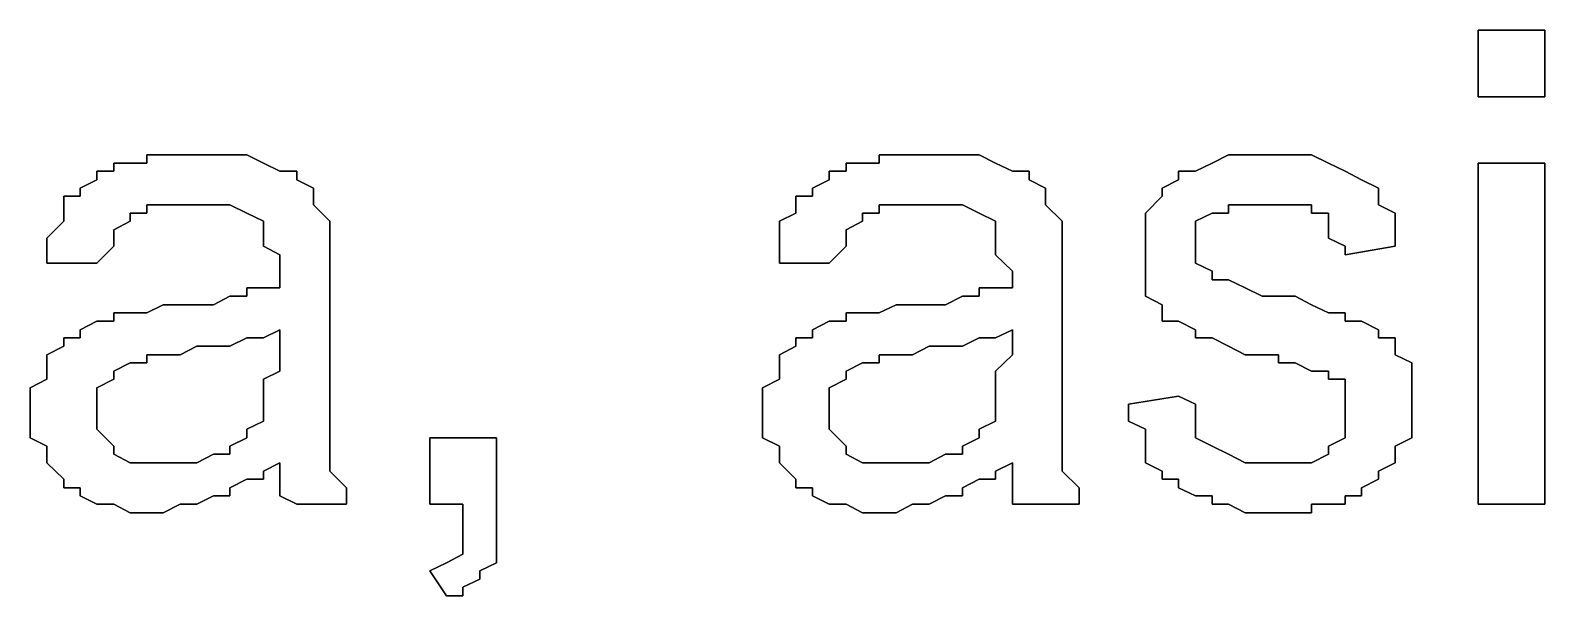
# Model space of a CAD drawing. Header units: metres. Extents: x 2.9 to 42.8, y 1.7 to 28.7.
# Drawn here: x 37.4791 to 37.8001, y 15.2453 to 15.3652 of the extents above; entities that cross this region are included whole.
import ezdxf

# ---------------------------------------------------------------- set-up
doc = ezdxf.new("R2010")
doc.units = ezdxf.units.M
doc.layers.add('GRIS', color=8, linetype='Continuous')

msp = doc.modelspace()

# ---------------------------------------------------------------- linework, layer by layer
at = {"layer": 'GRIS', "lineweight": -3}
for points in [[(37.8001, 15.3652), (37.786, 15.3652), (37.8001, 15.3652)], [(37.786, 15.3652), (37.786, 15.3511), (37.786, 15.3652)], [(37.8001, 15.3511), (37.8001, 15.3652), (37.8001, 15.3511)], [(37.786, 15.3511), (37.8001, 15.3511), (37.786, 15.3511)], [(37.5073, 15.3388), (37.5038, 15.3388), (37.5073, 15.3388)], [(37.5038, 15.3388), (37.5038, 15.337), (37.5038, 15.3388)], [(37.5109, 15.3388), (37.5073, 15.3388), (37.5109, 15.3388)], [(37.5144, 15.3388), (37.5109, 15.3388), (37.5144, 15.3388)], [(37.5179, 15.3388), (37.5144, 15.3388), (37.5179, 15.3388)], [(37.5214, 15.3388), (37.5179, 15.3388), (37.5214, 15.3388)], [(37.525, 15.3388), (37.5214, 15.3388), (37.525, 15.3388)], [(37.5285, 15.337), (37.525, 15.3388), (37.5285, 15.337)], [(37.6626, 15.3388), (37.659, 15.3388), (37.6626, 15.3388)], [(37.659, 15.3388), (37.659, 15.337), (37.659, 15.3388)], [(37.6661, 15.3388), (37.6626, 15.3388), (37.6661, 15.3388)], [(37.6696, 15.3388), (37.6661, 15.3388), (37.6696, 15.3388)], [(37.6731, 15.3388), (37.6696, 15.3388), (37.6731, 15.3388)], [(37.6767, 15.3388), (37.6731, 15.3388), (37.6767, 15.3388)], [(37.6802, 15.3388), (37.6767, 15.3388), (37.6802, 15.3388)], [(37.6837, 15.337), (37.6802, 15.3388), (37.6837, 15.337)], [(37.7331, 15.3388), (37.7296, 15.337), (37.7331, 15.3388)], [(37.7366, 15.3388), (37.7331, 15.3388), (37.7366, 15.3388)], [(37.7402, 15.3388), (37.7366, 15.3388), (37.7402, 15.3388)], [(37.7437, 15.3388), (37.7402, 15.3388), (37.7437, 15.3388)], [(37.7472, 15.3388), (37.7437, 15.3388), (37.7472, 15.3388)], [(37.7507, 15.3388), (37.7472, 15.3388), (37.7507, 15.3388)], [(37.7543, 15.337), (37.7507, 15.3388), (37.7543, 15.337)], [(37.4968, 15.3353), (37.4932, 15.3353), (37.4968, 15.3353)], [(37.4932, 15.3353), (37.4932, 15.3335), (37.4932, 15.3353)], [(37.5003, 15.337), (37.4968, 15.337), (37.5003, 15.337)], [(37.4968, 15.337), (37.4968, 15.3353), (37.4968, 15.337)], [(37.5038, 15.337), (37.5003, 15.337), (37.5038, 15.337)], [(37.532, 15.3353), (37.5285, 15.337), (37.532, 15.3353)], [(37.5356, 15.3353), (37.532, 15.3353), (37.5356, 15.3353)], [(37.5356, 15.3335), (37.5356, 15.3353), (37.5356, 15.3335)], [(37.652, 15.3353), (37.6484, 15.3353), (37.652, 15.3353)], [(37.6484, 15.3353), (37.6484, 15.3335), (37.6484, 15.3353)], [(37.6555, 15.337), (37.652, 15.337), (37.6555, 15.337)], [(37.652, 15.337), (37.652, 15.3353), (37.652, 15.337)], [(37.659, 15.337), (37.6555, 15.337), (37.659, 15.337)], [(37.6873, 15.3353), (37.6837, 15.337), (37.6873, 15.3353)], [(37.6908, 15.3353), (37.6873, 15.3353), (37.6908, 15.3353)], [(37.6908, 15.3335), (37.6908, 15.3353), (37.6908, 15.3335)], [(37.7261, 15.3353), (37.7225, 15.3353), (37.7261, 15.3353)], [(37.7225, 15.3353), (37.7225, 15.3335), (37.7225, 15.3353)], [(37.7296, 15.337), (37.7261, 15.3353), (37.7296, 15.337)], [(37.7578, 15.3353), (37.7543, 15.337), (37.7578, 15.3353)], [(37.7613, 15.3335), (37.7578, 15.3353), (37.7613, 15.3335)], [(37.8001, 15.337), (37.786, 15.337), (37.8001, 15.337)], [(37.786, 15.337), (37.786, 15.2647), (37.786, 15.337)], [(37.8001, 15.2647), (37.8001, 15.337), (37.8001, 15.2647)], [(37.4932, 15.3335), (37.4897, 15.3317), (37.4932, 15.3335)], [(37.4897, 15.3317), (37.4897, 15.33), (37.4897, 15.3317)], [(37.5391, 15.3317), (37.5356, 15.3335), (37.5391, 15.3317)], [(37.5391, 15.33), (37.5391, 15.3317), (37.5391, 15.33)], [(37.6484, 15.3335), (37.6449, 15.3317), (37.6484, 15.3335)], [(37.6449, 15.3317), (37.6449, 15.33), (37.6449, 15.3317)], [(37.6943, 15.3317), (37.6908, 15.3335), (37.6943, 15.3317)], [(37.6943, 15.33), (37.6943, 15.3317), (37.6943, 15.33)], [(37.7225, 15.3335), (37.719, 15.3317), (37.7225, 15.3335)], [(37.719, 15.3317), (37.719, 15.33), (37.719, 15.3317)], [(37.7649, 15.3317), (37.7613, 15.3335), (37.7649, 15.3317)], [(37.7649, 15.33), (37.7649, 15.3317), (37.7649, 15.33)], [(37.4897, 15.33), (37.4862, 15.33), (37.4897, 15.33)], [(37.4862, 15.33), (37.4862, 15.3282), (37.4862, 15.33)], [(37.4862, 15.3282), (37.4862, 15.3264), (37.4862, 15.3282)], [(37.5038, 15.3264), (37.5038, 15.3282), (37.5038, 15.3264)], [(37.5038, 15.3282), (37.5073, 15.3282), (37.5038, 15.3282)], [(37.5073, 15.3282), (37.5109, 15.3282), (37.5073, 15.3282)], [(37.5109, 15.3282), (37.5144, 15.3282), (37.5109, 15.3282)], [(37.5144, 15.3282), (37.5179, 15.3282), (37.5144, 15.3282)], [(37.5179, 15.3282), (37.5214, 15.3282), (37.5179, 15.3282)], [(37.5214, 15.3282), (37.525, 15.3264), (37.5214, 15.3282)], [(37.5391, 15.3282), (37.5391, 15.33), (37.5391, 15.3282)], [(37.5426, 15.3247), (37.5391, 15.3282), (37.5426, 15.3247)], [(37.6449, 15.33), (37.6414, 15.33), (37.6449, 15.33)], [(37.6414, 15.33), (37.6414, 15.3282), (37.6414, 15.33)], [(37.6414, 15.3282), (37.6414, 15.3264), (37.6414, 15.3282)], [(37.659, 15.3264), (37.659, 15.3282), (37.659, 15.3264)], [(37.659, 15.3282), (37.6626, 15.3282), (37.659, 15.3282)], [(37.6626, 15.3282), (37.6661, 15.3282), (37.6626, 15.3282)], [(37.6661, 15.3282), (37.6696, 15.3282), (37.6661, 15.3282)], [(37.6696, 15.3282), (37.6731, 15.3282), (37.6696, 15.3282)], [(37.6731, 15.3282), (37.6767, 15.3282), (37.6731, 15.3282)], [(37.6767, 15.3282), (37.6802, 15.3264), (37.6767, 15.3282)], [(37.6943, 15.3282), (37.6943, 15.33), (37.6943, 15.3282)], [(37.6978, 15.3247), (37.6943, 15.3282), (37.6978, 15.3247)], [(37.719, 15.33), (37.7155, 15.3264), (37.719, 15.33)], [(37.7331, 15.3264), (37.7331, 15.3282), (37.7331, 15.3264)], [(37.7331, 15.3282), (37.7366, 15.3282), (37.7331, 15.3282)], [(37.7366, 15.3282), (37.7402, 15.3282), (37.7366, 15.3282)], [(37.7402, 15.3282), (37.7437, 15.3282), (37.7402, 15.3282)], [(37.7437, 15.3282), (37.7472, 15.3282), (37.7437, 15.3282)], [(37.7472, 15.3282), (37.7507, 15.3282), (37.7472, 15.3282)], [(37.7507, 15.3282), (37.7507, 15.3264), (37.7507, 15.3282)], [(37.7649, 15.3282), (37.7649, 15.33), (37.7649, 15.3282)], [(37.7684, 15.3264), (37.7649, 15.3282), (37.7684, 15.3264)], [(37.4862, 15.3247), (37.4826, 15.3211), (37.4862, 15.3247)], [(37.4862, 15.3264), (37.4862, 15.3247), (37.4862, 15.3264)], [(37.4968, 15.3229), (37.5003, 15.3247), (37.4968, 15.3229)], [(37.5003, 15.3247), (37.5003, 15.3264), (37.5003, 15.3247)], [(37.5003, 15.3264), (37.5038, 15.3264), (37.5003, 15.3264)], [(37.525, 15.3264), (37.5285, 15.3247), (37.525, 15.3264)], [(37.5285, 15.3247), (37.5285, 15.3229), (37.5285, 15.3247)], [(37.5426, 15.3229), (37.5426, 15.3247), (37.5426, 15.3229)], [(37.6414, 15.3264), (37.6379, 15.3247), (37.6414, 15.3264)], [(37.6379, 15.3247), (37.6379, 15.3211), (37.6379, 15.3247)], [(37.652, 15.3229), (37.6555, 15.3247), (37.652, 15.3229)], [(37.6555, 15.3247), (37.6555, 15.3264), (37.6555, 15.3247)], [(37.6555, 15.3264), (37.659, 15.3264), (37.6555, 15.3264)], [(37.6802, 15.3264), (37.6837, 15.3247), (37.6802, 15.3264)], [(37.6837, 15.3247), (37.6837, 15.3229), (37.6837, 15.3247)], [(37.6978, 15.3229), (37.6978, 15.3247), (37.6978, 15.3229)], [(37.7155, 15.3264), (37.7155, 15.3247), (37.7155, 15.3264)], [(37.7155, 15.3247), (37.7155, 15.3229), (37.7155, 15.3247)], [(37.7261, 15.3247), (37.7296, 15.3264), (37.7261, 15.3247)], [(37.7261, 15.3229), (37.7261, 15.3247), (37.7261, 15.3229)], [(37.7296, 15.3264), (37.7331, 15.3264), (37.7296, 15.3264)], [(37.7507, 15.3264), (37.7543, 15.3264), (37.7507, 15.3264)], [(37.7543, 15.3264), (37.7543, 15.3247), (37.7543, 15.3264)], [(37.7543, 15.3247), (37.7543, 15.3229), (37.7543, 15.3247)], [(37.7684, 15.3247), (37.7684, 15.3264), (37.7684, 15.3247)], [(37.7684, 15.3211), (37.7684, 15.3247), (37.7684, 15.3211)], [(37.4968, 15.3211), (37.4968, 15.3229), (37.4968, 15.3211)], [(37.5285, 15.3229), (37.5285, 15.3211), (37.5285, 15.3229)], [(37.5426, 15.3211), (37.5426, 15.3229), (37.5426, 15.3211)], [(37.652, 15.3211), (37.652, 15.3229), (37.652, 15.3211)], [(37.6837, 15.3229), (37.6837, 15.3211), (37.6837, 15.3229)], [(37.6978, 15.3211), (37.6978, 15.3229), (37.6978, 15.3211)], [(37.7155, 15.3229), (37.7155, 15.3211), (37.7155, 15.3229)], [(37.7261, 15.3194), (37.7261, 15.3229), (37.7261, 15.3194)], [(37.7543, 15.3229), (37.7543, 15.3211), (37.7543, 15.3229)], [(37.4826, 15.3211), (37.4826, 15.3194), (37.4826, 15.3211)], [(37.4826, 15.3194), (37.4826, 15.3158), (37.4826, 15.3194)], [(37.4932, 15.3158), (37.4968, 15.3194), (37.4932, 15.3158)], [(37.4968, 15.3194), (37.4968, 15.3211), (37.4968, 15.3194)], [(37.5285, 15.3211), (37.5285, 15.3194), (37.5285, 15.3211)], [(37.5285, 15.3194), (37.532, 15.3176), (37.5285, 15.3194)], [(37.5426, 15.3194), (37.5426, 15.3211), (37.5426, 15.3194)], [(37.5426, 15.3176), (37.5426, 15.3194), (37.5426, 15.3176)], [(37.6379, 15.3211), (37.6379, 15.3194), (37.6379, 15.3211)], [(37.6379, 15.3194), (37.6379, 15.3158), (37.6379, 15.3194)], [(37.6484, 15.3158), (37.652, 15.3194), (37.6484, 15.3158)], [(37.652, 15.3194), (37.652, 15.3211), (37.652, 15.3194)], [(37.6837, 15.3211), (37.6837, 15.3194), (37.6837, 15.3211)], [(37.6837, 15.3194), (37.6837, 15.3176), (37.6837, 15.3194)], [(37.6978, 15.3194), (37.6978, 15.3211), (37.6978, 15.3194)], [(37.6978, 15.3176), (37.6978, 15.3194), (37.6978, 15.3176)], [(37.7155, 15.3211), (37.7155, 15.3176), (37.7155, 15.3211)], [(37.7261, 15.3176), (37.7261, 15.3194), (37.7261, 15.3176)], [(37.7543, 15.3211), (37.7578, 15.3194), (37.7543, 15.3211)], [(37.7578, 15.3194), (37.7578, 15.3176), (37.7578, 15.3194)], [(37.7578, 15.3176), (37.7684, 15.3194), (37.7578, 15.3176)], [(37.7684, 15.3194), (37.7684, 15.3211), (37.7684, 15.3194)], [(37.4826, 15.3158), (37.4932, 15.3158), (37.4826, 15.3158)], [(37.532, 15.3176), (37.532, 15.3141), (37.532, 15.3176)], [(37.5426, 15.3141), (37.5426, 15.3176), (37.5426, 15.3141)], [(37.6379, 15.3158), (37.6484, 15.3158), (37.6379, 15.3158)], [(37.6837, 15.3176), (37.6873, 15.3141), (37.6837, 15.3176)], [(37.6978, 15.3141), (37.6978, 15.3176), (37.6978, 15.3141)], [(37.7155, 15.3176), (37.7155, 15.3158), (37.7155, 15.3176)], [(37.7155, 15.3158), (37.7155, 15.3123), (37.7155, 15.3158)], [(37.7261, 15.3158), (37.7261, 15.3176), (37.7261, 15.3158)], [(37.7296, 15.3141), (37.7261, 15.3158), (37.7296, 15.3141)], [(37.532, 15.3141), (37.532, 15.3106), (37.532, 15.3141)], [(37.5426, 15.3123), (37.5426, 15.3141), (37.5426, 15.3123)], [(37.5426, 15.2947), (37.5426, 15.3123), (37.5426, 15.2947)], [(37.6873, 15.3141), (37.6873, 15.3106), (37.6873, 15.3141)], [(37.6978, 15.3123), (37.6978, 15.3141), (37.6978, 15.3123)], [(37.6978, 15.2947), (37.6978, 15.3123), (37.6978, 15.2947)], [(37.7155, 15.3123), (37.7155, 15.3106), (37.7155, 15.3123)], [(37.7296, 15.3123), (37.7296, 15.3141), (37.7296, 15.3123)], [(37.7331, 15.3123), (37.7296, 15.3123), (37.7331, 15.3123)], [(37.7366, 15.3106), (37.7331, 15.3123), (37.7366, 15.3106)], [(37.5214, 15.3088), (37.5179, 15.307), (37.5214, 15.3088)], [(37.525, 15.3088), (37.5214, 15.3088), (37.525, 15.3088)], [(37.5285, 15.3106), (37.525, 15.3106), (37.5285, 15.3106)], [(37.525, 15.3106), (37.525, 15.3088), (37.525, 15.3106)], [(37.532, 15.3106), (37.5285, 15.3106), (37.532, 15.3106)], [(37.6767, 15.3088), (37.6731, 15.307), (37.6767, 15.3088)], [(37.6802, 15.3088), (37.6767, 15.3088), (37.6802, 15.3088)], [(37.6837, 15.3106), (37.6802, 15.3106), (37.6837, 15.3106)], [(37.6802, 15.3106), (37.6802, 15.3088), (37.6802, 15.3106)], [(37.6873, 15.3106), (37.6837, 15.3106), (37.6873, 15.3106)], [(37.7155, 15.3106), (37.7155, 15.3088), (37.7155, 15.3106)], [(37.7155, 15.3088), (37.719, 15.307), (37.7155, 15.3088)], [(37.7402, 15.3088), (37.7366, 15.3106), (37.7402, 15.3088)], [(37.7437, 15.3088), (37.7402, 15.3088), (37.7437, 15.3088)], [(37.7472, 15.3088), (37.7437, 15.3088), (37.7472, 15.3088)], [(37.7507, 15.307), (37.7472, 15.3088), (37.7507, 15.307)], [(37.5003, 15.3053), (37.4968, 15.3053), (37.5003, 15.3053)], [(37.4968, 15.3053), (37.4968, 15.3035), (37.4968, 15.3053)], [(37.5038, 15.3053), (37.5003, 15.3053), (37.5038, 15.3053)], [(37.5073, 15.307), (37.5038, 15.3053), (37.5073, 15.307)], [(37.5109, 15.307), (37.5073, 15.307), (37.5109, 15.307)], [(37.5144, 15.307), (37.5109, 15.307), (37.5144, 15.307)], [(37.5179, 15.307), (37.5144, 15.307), (37.5179, 15.307)], [(37.6555, 15.3053), (37.652, 15.3053), (37.6555, 15.3053)], [(37.652, 15.3053), (37.652, 15.3035), (37.652, 15.3053)], [(37.659, 15.3053), (37.6555, 15.3053), (37.659, 15.3053)], [(37.6626, 15.307), (37.659, 15.3053), (37.6626, 15.307)], [(37.6661, 15.307), (37.6626, 15.307), (37.6661, 15.307)], [(37.6696, 15.307), (37.6661, 15.307), (37.6696, 15.307)], [(37.6731, 15.307), (37.6696, 15.307), (37.6731, 15.307)], [(37.719, 15.307), (37.719, 15.3053), (37.719, 15.307)], [(37.719, 15.3053), (37.719, 15.3035), (37.719, 15.3053)], [(37.7543, 15.3053), (37.7507, 15.307), (37.7543, 15.3053)], [(37.7578, 15.3053), (37.7543, 15.3053), (37.7578, 15.3053)], [(37.7578, 15.3035), (37.7578, 15.3053), (37.7578, 15.3035)], [(37.4932, 15.3035), (37.4897, 15.3017), (37.4932, 15.3035)], [(37.4968, 15.3035), (37.4932, 15.3035), (37.4968, 15.3035)], [(37.6484, 15.3035), (37.6449, 15.3017), (37.6484, 15.3035)], [(37.652, 15.3035), (37.6484, 15.3035), (37.652, 15.3035)], [(37.719, 15.3035), (37.7225, 15.3035), (37.719, 15.3035)], [(37.7225, 15.3035), (37.7261, 15.3017), (37.7225, 15.3035)], [(37.7613, 15.3035), (37.7578, 15.3035), (37.7613, 15.3035)], [(37.7649, 15.3017), (37.7613, 15.3035), (37.7649, 15.3017)], [(37.4897, 15.3), (37.4862, 15.3), (37.4897, 15.3)], [(37.4862, 15.3), (37.4862, 15.2982), (37.4862, 15.3)], [(37.4897, 15.3017), (37.4897, 15.3), (37.4897, 15.3017)], [(37.5214, 15.2982), (37.525, 15.3), (37.5214, 15.2982)], [(37.525, 15.3), (37.5285, 15.3), (37.525, 15.3)], [(37.5285, 15.3), (37.532, 15.3017), (37.5285, 15.3)], [(37.532, 15.3017), (37.532, 15.2964), (37.532, 15.3017)], [(37.6449, 15.3), (37.6414, 15.3), (37.6449, 15.3)], [(37.6414, 15.3), (37.6414, 15.2982), (37.6414, 15.3)], [(37.6449, 15.3017), (37.6449, 15.3), (37.6449, 15.3017)], [(37.6767, 15.2982), (37.6802, 15.3), (37.6767, 15.2982)], [(37.6802, 15.3), (37.6837, 15.3), (37.6802, 15.3)], [(37.6837, 15.3), (37.6873, 15.3017), (37.6837, 15.3)], [(37.6873, 15.3017), (37.6873, 15.2964), (37.6873, 15.3017)], [(37.7261, 15.3017), (37.7261, 15.3), (37.7261, 15.3017)], [(37.7261, 15.3), (37.7296, 15.3), (37.7261, 15.3)], [(37.7296, 15.3), (37.7331, 15.2982), (37.7296, 15.3)], [(37.7649, 15.3), (37.7649, 15.3017), (37.7649, 15.3)], [(37.7684, 15.3), (37.7649, 15.3), (37.7684, 15.3)], [(37.7684, 15.2982), (37.7684, 15.3), (37.7684, 15.2982)], [(37.4862, 15.2982), (37.4826, 15.2964), (37.4862, 15.2982)], [(37.4826, 15.2964), (37.4826, 15.2929), (37.4826, 15.2964)], [(37.5038, 15.2947), (37.5038, 15.2964), (37.5038, 15.2947)], [(37.5038, 15.2964), (37.5073, 15.2964), (37.5038, 15.2964)], [(37.5073, 15.2964), (37.5109, 15.2964), (37.5073, 15.2964)], [(37.5109, 15.2964), (37.5144, 15.2982), (37.5109, 15.2964)], [(37.5144, 15.2982), (37.5179, 15.2982), (37.5144, 15.2982)], [(37.5179, 15.2982), (37.5214, 15.2982), (37.5179, 15.2982)], [(37.532, 15.2964), (37.532, 15.2929), (37.532, 15.2964)], [(37.6414, 15.2982), (37.6379, 15.2964), (37.6414, 15.2982)], [(37.6379, 15.2964), (37.6379, 15.2929), (37.6379, 15.2964)], [(37.659, 15.2947), (37.659, 15.2964), (37.659, 15.2947)], [(37.659, 15.2964), (37.6626, 15.2964), (37.659, 15.2964)], [(37.6626, 15.2964), (37.6661, 15.2964), (37.6626, 15.2964)], [(37.6661, 15.2964), (37.6696, 15.2982), (37.6661, 15.2964)], [(37.6696, 15.2982), (37.6731, 15.2982), (37.6696, 15.2982)], [(37.6731, 15.2982), (37.6767, 15.2982), (37.6731, 15.2982)], [(37.6873, 15.2964), (37.6837, 15.2929), (37.6873, 15.2964)], [(37.7331, 15.2982), (37.7366, 15.2964), (37.7331, 15.2982)], [(37.7366, 15.2964), (37.7402, 15.2964), (37.7366, 15.2964)], [(37.7402, 15.2964), (37.7437, 15.2964), (37.7402, 15.2964)], [(37.7437, 15.2964), (37.7437, 15.2947), (37.7437, 15.2964)], [(37.7684, 15.2964), (37.7684, 15.2982), (37.7684, 15.2964)], [(37.7719, 15.2947), (37.7684, 15.2964), (37.7719, 15.2947)], [(37.4826, 15.2929), (37.4826, 15.2912), (37.4826, 15.2929)], [(37.4968, 15.2929), (37.5003, 15.2947), (37.4968, 15.2929)], [(37.4968, 15.2912), (37.4968, 15.2929), (37.4968, 15.2912)], [(37.5003, 15.2947), (37.5038, 15.2947), (37.5003, 15.2947)], [(37.532, 15.2929), (37.5285, 15.2912), (37.532, 15.2929)], [(37.5426, 15.2912), (37.5426, 15.2947), (37.5426, 15.2912)], [(37.6379, 15.2929), (37.6379, 15.2912), (37.6379, 15.2929)], [(37.652, 15.2929), (37.6555, 15.2947), (37.652, 15.2929)], [(37.652, 15.2912), (37.652, 15.2929), (37.652, 15.2912)], [(37.6555, 15.2947), (37.659, 15.2947), (37.6555, 15.2947)], [(37.6837, 15.2929), (37.6837, 15.2912), (37.6837, 15.2929)], [(37.6978, 15.2912), (37.6978, 15.2947), (37.6978, 15.2912)], [(37.7437, 15.2947), (37.7472, 15.2947), (37.7437, 15.2947)], [(37.7472, 15.2947), (37.7507, 15.2929), (37.7472, 15.2947)], [(37.7507, 15.2929), (37.7543, 15.2929), (37.7507, 15.2929)], [(37.7543, 15.2929), (37.7543, 15.2912), (37.7543, 15.2929)], [(37.7719, 15.2929), (37.7719, 15.2947), (37.7719, 15.2929)], [(37.7719, 15.2912), (37.7719, 15.2929), (37.7719, 15.2912)], [(37.4826, 15.2912), (37.4791, 15.2894), (37.4826, 15.2912)], [(37.4791, 15.2894), (37.4791, 15.2859), (37.4791, 15.2894)], [(37.4932, 15.2894), (37.4968, 15.2912), (37.4932, 15.2894)], [(37.4932, 15.2876), (37.4932, 15.2894), (37.4932, 15.2876)], [(37.5285, 15.2912), (37.5285, 15.2876), (37.5285, 15.2912)], [(37.5426, 15.2876), (37.5426, 15.2912), (37.5426, 15.2876)], [(37.6379, 15.2912), (37.6343, 15.2894), (37.6379, 15.2912)], [(37.6343, 15.2894), (37.6343, 15.2859), (37.6343, 15.2894)], [(37.6484, 15.2894), (37.652, 15.2912), (37.6484, 15.2894)], [(37.6484, 15.2876), (37.6484, 15.2894), (37.6484, 15.2876)], [(37.6837, 15.2912), (37.6837, 15.2876), (37.6837, 15.2912)], [(37.6978, 15.2876), (37.6978, 15.2912), (37.6978, 15.2876)], [(37.7543, 15.2912), (37.7578, 15.2912), (37.7543, 15.2912)], [(37.7578, 15.2912), (37.7578, 15.2894), (37.7578, 15.2912)], [(37.7578, 15.2894), (37.7578, 15.2876), (37.7578, 15.2894)], [(37.7719, 15.2876), (37.7719, 15.2912), (37.7719, 15.2876)], [(37.4932, 15.2859), (37.4932, 15.2876), (37.4932, 15.2859)], [(37.5285, 15.2876), (37.5285, 15.2859), (37.5285, 15.2876)], [(37.5426, 15.2859), (37.5426, 15.2876), (37.5426, 15.2859)], [(37.6484, 15.2859), (37.6484, 15.2876), (37.6484, 15.2859)], [(37.6837, 15.2876), (37.6837, 15.2859), (37.6837, 15.2876)], [(37.6978, 15.2859), (37.6978, 15.2876), (37.6978, 15.2859)], [(37.7225, 15.2876), (37.7119, 15.2859), (37.7225, 15.2876)], [(37.7261, 15.2859), (37.7225, 15.2876), (37.7261, 15.2859)], [(37.7578, 15.2876), (37.7578, 15.2841), (37.7578, 15.2876)], [(37.7719, 15.2859), (37.7719, 15.2876), (37.7719, 15.2859)], [(37.4791, 15.2859), (37.4791, 15.2841), (37.4791, 15.2859)], [(37.4791, 15.2841), (37.4791, 15.2806), (37.4791, 15.2841)], [(37.4932, 15.2841), (37.4932, 15.2859), (37.4932, 15.2841)], [(37.4932, 15.2823), (37.4932, 15.2841), (37.4932, 15.2823)], [(37.5285, 15.2859), (37.5285, 15.2841), (37.5285, 15.2859)], [(37.5285, 15.2841), (37.5285, 15.2823), (37.5285, 15.2841)], [(37.5426, 15.2823), (37.5426, 15.2859), (37.5426, 15.2823)], [(37.6343, 15.2859), (37.6343, 15.2841), (37.6343, 15.2859)], [(37.6343, 15.2841), (37.6343, 15.2806), (37.6343, 15.2841)], [(37.6484, 15.2841), (37.6484, 15.2859), (37.6484, 15.2841)], [(37.6484, 15.2823), (37.6484, 15.2841), (37.6484, 15.2823)], [(37.6837, 15.2859), (37.6837, 15.2841), (37.6837, 15.2859)], [(37.6837, 15.2841), (37.6837, 15.2823), (37.6837, 15.2841)], [(37.6978, 15.2823), (37.6978, 15.2859), (37.6978, 15.2823)], [(37.7119, 15.2859), (37.7119, 15.2823), (37.7119, 15.2859)], [(37.7261, 15.2841), (37.7261, 15.2859), (37.7261, 15.2841)], [(37.7261, 15.2806), (37.7261, 15.2841), (37.7261, 15.2806)], [(37.7578, 15.2841), (37.7578, 15.2823), (37.7578, 15.2841)], [(37.7719, 15.2841), (37.7719, 15.2859), (37.7719, 15.2841)], [(37.7719, 15.2823), (37.7719, 15.2841), (37.7719, 15.2823)], [(37.4791, 15.2806), (37.4791, 15.2788), (37.4791, 15.2806)], [(37.4932, 15.2806), (37.4932, 15.2823), (37.4932, 15.2806)], [(37.4968, 15.277), (37.4932, 15.2806), (37.4968, 15.277)], [(37.5285, 15.2823), (37.525, 15.2806), (37.5285, 15.2823)], [(37.525, 15.2806), (37.525, 15.2788), (37.525, 15.2806)], [(37.5426, 15.2806), (37.5426, 15.2823), (37.5426, 15.2806)], [(37.5426, 15.2788), (37.5426, 15.2806), (37.5426, 15.2788)], [(37.6343, 15.2806), (37.6343, 15.2788), (37.6343, 15.2806)], [(37.6484, 15.2806), (37.6484, 15.2823), (37.6484, 15.2806)], [(37.652, 15.277), (37.6484, 15.2806), (37.652, 15.277)], [(37.6837, 15.2823), (37.6802, 15.2806), (37.6837, 15.2823)], [(37.6802, 15.2806), (37.6802, 15.2788), (37.6802, 15.2806)], [(37.6978, 15.2806), (37.6978, 15.2823), (37.6978, 15.2806)], [(37.6978, 15.2788), (37.6978, 15.2806), (37.6978, 15.2788)], [(37.7119, 15.2823), (37.7155, 15.2806), (37.7119, 15.2823)], [(37.7155, 15.2806), (37.7155, 15.2788), (37.7155, 15.2806)], [(37.7261, 15.2788), (37.7261, 15.2806), (37.7261, 15.2788)], [(37.7578, 15.2823), (37.7578, 15.2806), (37.7578, 15.2823)], [(37.7578, 15.2806), (37.7578, 15.2788), (37.7578, 15.2806)], [(37.7719, 15.2788), (37.7719, 15.2823), (37.7719, 15.2788)], [(37.4791, 15.2788), (37.4826, 15.277), (37.4791, 15.2788)], [(37.4826, 15.277), (37.4826, 15.2753), (37.4826, 15.277)], [(37.4968, 15.2753), (37.4968, 15.277), (37.4968, 15.2753)], [(37.525, 15.2788), (37.5214, 15.277), (37.525, 15.2788)], [(37.5214, 15.277), (37.5214, 15.2753), (37.5214, 15.277)], [(37.5426, 15.277), (37.5426, 15.2788), (37.5426, 15.277)], [(37.5426, 15.2753), (37.5426, 15.277), (37.5426, 15.2753)], [(37.5779, 15.2788), (37.5638, 15.2788), (37.5779, 15.2788)], [(37.5638, 15.2788), (37.5638, 15.2647), (37.5638, 15.2788)], [(37.5779, 15.2647), (37.5779, 15.2788), (37.5779, 15.2647)], [(37.6343, 15.2788), (37.6379, 15.277), (37.6343, 15.2788)], [(37.6379, 15.277), (37.6379, 15.2753), (37.6379, 15.277)], [(37.652, 15.2753), (37.652, 15.277), (37.652, 15.2753)], [(37.6802, 15.2788), (37.6767, 15.277), (37.6802, 15.2788)], [(37.6767, 15.277), (37.6767, 15.2753), (37.6767, 15.277)], [(37.6978, 15.277), (37.6978, 15.2788), (37.6978, 15.277)], [(37.6978, 15.2753), (37.6978, 15.277), (37.6978, 15.2753)], [(37.7155, 15.2788), (37.7155, 15.2753), (37.7155, 15.2788)], [(37.7296, 15.277), (37.7261, 15.2788), (37.7296, 15.277)], [(37.7331, 15.2753), (37.7296, 15.277), (37.7331, 15.2753)], [(37.7578, 15.2788), (37.7543, 15.277), (37.7578, 15.2788)], [(37.7543, 15.277), (37.7543, 15.2753), (37.7543, 15.277)], [(37.7684, 15.277), (37.7719, 15.2788), (37.7684, 15.277)], [(37.7684, 15.2753), (37.7684, 15.277), (37.7684, 15.2753)], [(37.4826, 15.2753), (37.4826, 15.2735), (37.4826, 15.2753)], [(37.4826, 15.2735), (37.4862, 15.27), (37.4826, 15.2735)], [(37.5003, 15.2735), (37.4968, 15.2753), (37.5003, 15.2735)], [(37.5038, 15.2735), (37.5003, 15.2735), (37.5038, 15.2735)], [(37.5073, 15.2735), (37.5038, 15.2735), (37.5073, 15.2735)], [(37.5109, 15.2735), (37.5073, 15.2735), (37.5109, 15.2735)], [(37.5144, 15.2735), (37.5109, 15.2735), (37.5144, 15.2735)], [(37.5179, 15.2753), (37.5144, 15.2735), (37.5179, 15.2753)], [(37.5214, 15.2753), (37.5179, 15.2753), (37.5214, 15.2753)], [(37.5285, 15.2717), (37.532, 15.2735), (37.5285, 15.2717)], [(37.532, 15.2735), (37.532, 15.2717), (37.532, 15.2735)], [(37.5426, 15.2735), (37.5426, 15.2753), (37.5426, 15.2735)], [(37.5426, 15.2717), (37.5426, 15.2735), (37.5426, 15.2717)], [(37.6379, 15.2753), (37.6379, 15.2735), (37.6379, 15.2753)], [(37.6379, 15.2735), (37.6414, 15.27), (37.6379, 15.2735)], [(37.6555, 15.2735), (37.652, 15.2753), (37.6555, 15.2735)], [(37.659, 15.2735), (37.6555, 15.2735), (37.659, 15.2735)], [(37.6626, 15.2735), (37.659, 15.2735), (37.6626, 15.2735)], [(37.6661, 15.2735), (37.6626, 15.2735), (37.6661, 15.2735)], [(37.6696, 15.2735), (37.6661, 15.2735), (37.6696, 15.2735)], [(37.6731, 15.2753), (37.6696, 15.2735), (37.6731, 15.2753)], [(37.6767, 15.2753), (37.6731, 15.2753), (37.6767, 15.2753)], [(37.6837, 15.2717), (37.6873, 15.2735), (37.6837, 15.2717)], [(37.6873, 15.2735), (37.6873, 15.2717), (37.6873, 15.2735)], [(37.6978, 15.2735), (37.6978, 15.2753), (37.6978, 15.2735)], [(37.6978, 15.2717), (37.6978, 15.2735), (37.6978, 15.2717)], [(37.7155, 15.2753), (37.7155, 15.2735), (37.7155, 15.2753)], [(37.7155, 15.2735), (37.719, 15.2717), (37.7155, 15.2735)], [(37.7366, 15.2735), (37.7331, 15.2753), (37.7366, 15.2735)], [(37.7402, 15.2735), (37.7366, 15.2735), (37.7402, 15.2735)], [(37.7437, 15.2735), (37.7402, 15.2735), (37.7437, 15.2735)], [(37.7472, 15.2735), (37.7437, 15.2735), (37.7472, 15.2735)], [(37.7507, 15.2735), (37.7472, 15.2735), (37.7507, 15.2735)], [(37.7543, 15.2753), (37.7507, 15.2735), (37.7543, 15.2753)], [(37.7649, 15.2717), (37.7684, 15.2735), (37.7649, 15.2717)], [(37.7684, 15.2735), (37.7684, 15.2753), (37.7684, 15.2735)], [(37.4862, 15.27), (37.4862, 15.2682), (37.4862, 15.27)], [(37.5214, 15.2682), (37.525, 15.27), (37.5214, 15.2682)], [(37.525, 15.27), (37.5285, 15.27), (37.525, 15.27)], [(37.5285, 15.27), (37.5285, 15.2717), (37.5285, 15.27)], [(37.532, 15.2717), (37.532, 15.27), (37.532, 15.2717)], [(37.532, 15.27), (37.532, 15.2665), (37.532, 15.27)], [(37.5461, 15.2682), (37.5426, 15.2717), (37.5461, 15.2682)], [(37.6414, 15.27), (37.6414, 15.2682), (37.6414, 15.27)], [(37.6767, 15.2682), (37.6802, 15.27), (37.6767, 15.2682)], [(37.6802, 15.27), (37.6837, 15.27), (37.6802, 15.27)], [(37.6837, 15.27), (37.6837, 15.2717), (37.6837, 15.27)], [(37.6873, 15.2717), (37.6873, 15.27), (37.6873, 15.2717)], [(37.6873, 15.27), (37.6873, 15.2665), (37.6873, 15.27)], [(37.7014, 15.2682), (37.6978, 15.2717), (37.7014, 15.2682)], [(37.719, 15.2717), (37.719, 15.27), (37.719, 15.2717)], [(37.719, 15.27), (37.7225, 15.27), (37.719, 15.27)], [(37.7225, 15.27), (37.7225, 15.2682), (37.7225, 15.27)], [(37.7613, 15.2682), (37.7649, 15.27), (37.7613, 15.2682)], [(37.7649, 15.27), (37.7649, 15.2717), (37.7649, 15.27)], [(37.4862, 15.2682), (37.4897, 15.2682), (37.4862, 15.2682)], [(37.4897, 15.2682), (37.4897, 15.2665), (37.4897, 15.2682)], [(37.5214, 15.2665), (37.5214, 15.2682), (37.5214, 15.2665)], [(37.5461, 15.2665), (37.5461, 15.2682), (37.5461, 15.2665)], [(37.6414, 15.2682), (37.6449, 15.2682), (37.6414, 15.2682)], [(37.6449, 15.2682), (37.6449, 15.2665), (37.6449, 15.2682)], [(37.6767, 15.2665), (37.6767, 15.2682), (37.6767, 15.2665)], [(37.7014, 15.2665), (37.7014, 15.2682), (37.7014, 15.2665)], [(37.7225, 15.2682), (37.7261, 15.2665), (37.7225, 15.2682)], [(37.7613, 15.2665), (37.7613, 15.2682), (37.7613, 15.2665)], [(37.4897, 15.2665), (37.4932, 15.2647), (37.4897, 15.2665)], [(37.4932, 15.2647), (37.4968, 15.2647), (37.4932, 15.2647)], [(37.4968, 15.2647), (37.5003, 15.2629), (37.4968, 15.2647)], [(37.5073, 15.2629), (37.5109, 15.2647), (37.5073, 15.2629)], [(37.5109, 15.2647), (37.5144, 15.2647), (37.5109, 15.2647)], [(37.5144, 15.2647), (37.5179, 15.2665), (37.5144, 15.2647)], [(37.5179, 15.2665), (37.5214, 15.2665), (37.5179, 15.2665)], [(37.532, 15.2665), (37.5356, 15.2647), (37.532, 15.2665)], [(37.5356, 15.2647), (37.5461, 15.2647), (37.5356, 15.2647)], [(37.5461, 15.2647), (37.5461, 15.2665), (37.5461, 15.2647)], [(37.5638, 15.2647), (37.5708, 15.2647), (37.5638, 15.2647)], [(37.5708, 15.2647), (37.5708, 15.2612), (37.5708, 15.2647)], [(37.5779, 15.2629), (37.5779, 15.2647), (37.5779, 15.2629)], [(37.6449, 15.2665), (37.6484, 15.2647), (37.6449, 15.2665)], [(37.6484, 15.2647), (37.652, 15.2647), (37.6484, 15.2647)], [(37.652, 15.2647), (37.6555, 15.2629), (37.652, 15.2647)], [(37.6626, 15.2629), (37.6661, 15.2647), (37.6626, 15.2629)], [(37.6661, 15.2647), (37.6696, 15.2647), (37.6661, 15.2647)], [(37.6696, 15.2647), (37.6731, 15.2665), (37.6696, 15.2647)], [(37.6731, 15.2665), (37.6767, 15.2665), (37.6731, 15.2665)], [(37.6873, 15.2665), (37.6873, 15.2647), (37.6873, 15.2665)], [(37.6873, 15.2647), (37.7014, 15.2647), (37.6873, 15.2647)], [(37.7014, 15.2647), (37.7014, 15.2665), (37.7014, 15.2647)], [(37.7261, 15.2665), (37.7296, 15.2665), (37.7261, 15.2665)], [(37.7296, 15.2665), (37.7296, 15.2647), (37.7296, 15.2665)], [(37.7296, 15.2647), (37.7331, 15.2647), (37.7296, 15.2647)], [(37.7331, 15.2647), (37.7366, 15.2629), (37.7331, 15.2647)], [(37.7507, 15.2629), (37.7507, 15.2647), (37.7507, 15.2629)], [(37.7507, 15.2647), (37.7543, 15.2647), (37.7507, 15.2647)], [(37.7543, 15.2647), (37.7578, 15.2647), (37.7543, 15.2647)], [(37.7578, 15.2647), (37.7578, 15.2665), (37.7578, 15.2647)], [(37.7578, 15.2665), (37.7613, 15.2665), (37.7578, 15.2665)], [(37.786, 15.2647), (37.8001, 15.2647), (37.786, 15.2647)], [(37.5003, 15.2629), (37.5038, 15.2629), (37.5003, 15.2629)], [(37.5038, 15.2629), (37.5073, 15.2629), (37.5038, 15.2629)], [(37.5708, 15.2612), (37.5708, 15.2594), (37.5708, 15.2612)], [(37.5779, 15.2594), (37.5779, 15.2629), (37.5779, 15.2594)], [(37.6555, 15.2629), (37.659, 15.2629), (37.6555, 15.2629)], [(37.659, 15.2629), (37.6626, 15.2629), (37.659, 15.2629)], [(37.7366, 15.2629), (37.7402, 15.2629), (37.7366, 15.2629)], [(37.7402, 15.2629), (37.7437, 15.2629), (37.7402, 15.2629)], [(37.7437, 15.2629), (37.7472, 15.2629), (37.7437, 15.2629)], [(37.7472, 15.2629), (37.7507, 15.2629), (37.7472, 15.2629)], [(37.5708, 15.2594), (37.5708, 15.2576), (37.5708, 15.2594)], [(37.5708, 15.2576), (37.5708, 15.2559), (37.5708, 15.2576)], [(37.5779, 15.2576), (37.5779, 15.2594), (37.5779, 15.2576)], [(37.5779, 15.2559), (37.5779, 15.2576), (37.5779, 15.2559)], [(37.5708, 15.2541), (37.5673, 15.2523), (37.5708, 15.2541)], [(37.5708, 15.2559), (37.5708, 15.2541), (37.5708, 15.2559)], [(37.5779, 15.2523), (37.5779, 15.2559), (37.5779, 15.2523)], [(37.5673, 15.2523), (37.5638, 15.2506), (37.5673, 15.2523)], [(37.5744, 15.2506), (37.5779, 15.2523), (37.5744, 15.2506)], [(37.5638, 15.2506), (37.5673, 15.2453), (37.5638, 15.2506)], [(37.5708, 15.2471), (37.5744, 15.2488), (37.5708, 15.2471)], [(37.5744, 15.2488), (37.5744, 15.2506), (37.5744, 15.2488)], [(37.5673, 15.2453), (37.5708, 15.2453), (37.5673, 15.2453)], [(37.5708, 15.2453), (37.5708, 15.2471), (37.5708, 15.2453)]]:
    msp.add_lwpolyline(points, dxfattribs=at)

doc.saveas('drawing.dxf')
